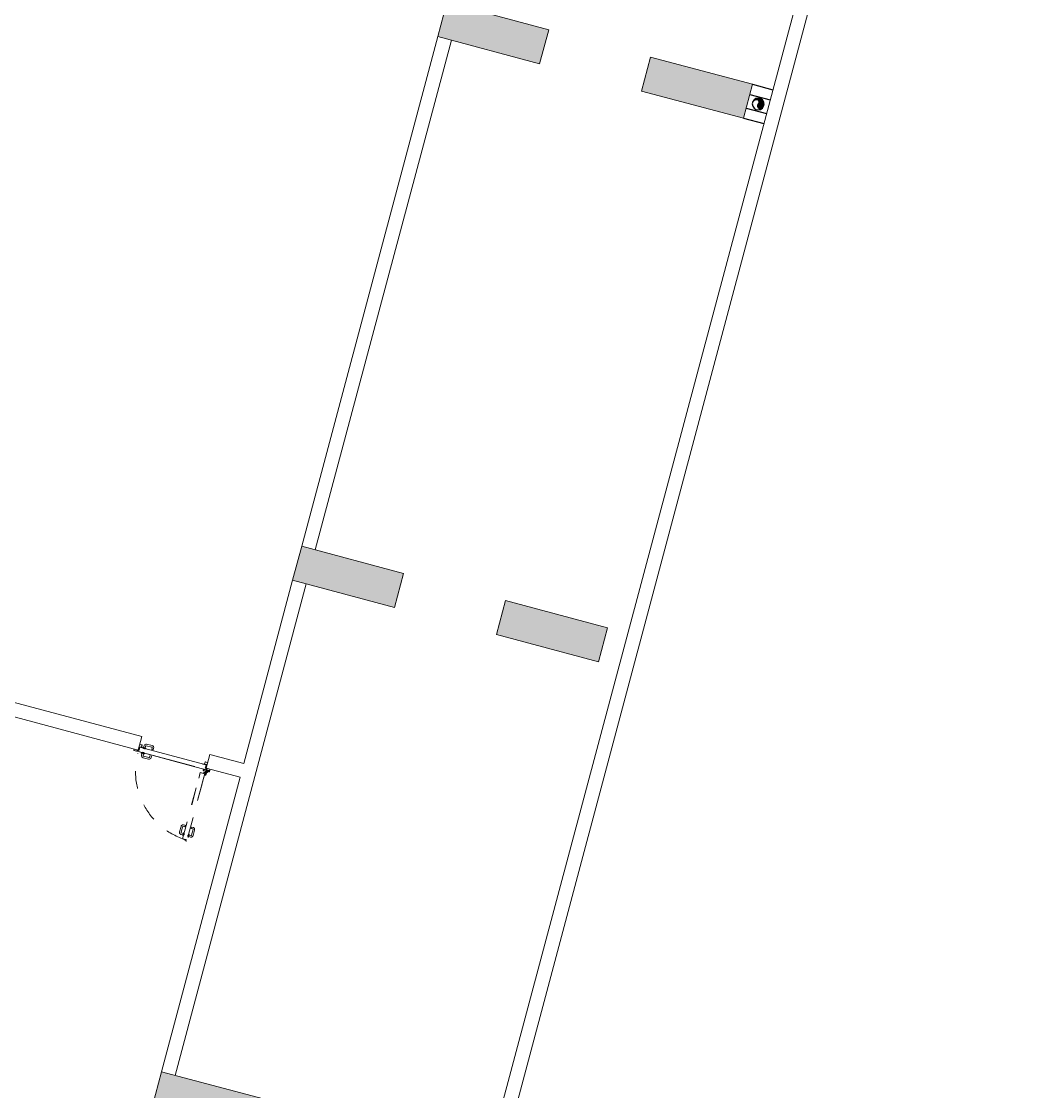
# Model space of a CAD drawing. Header units: centimetres. Extents: x 139057 to 200038, y 34824 to 80516.
# Drawn here: x 169171 to 170608, y 75123 to 76644 of the extents above; entities that cross this region are included whole.
import ezdxf

# ---------------------------------------------------------------- set-up
doc = ezdxf.new("R2010")
doc.units = ezdxf.units.CM
doc.header["$LTSCALE"] = 100
for name, pattern in [('HIDDEN', [0.5, 0.25, -0.25]), ('TRATTEGGIATA', [0.75, 0.5, -0.25]), ('TRATTO-PUNTO', [1, 0.5, -0.25, 0, -0.25])]:
    doc.linetypes.add(name, pattern=pattern)
doc.layers.get('0').update_dxf_attribs({"lineweight": 0})
for name, color, linetype, lineweight in [('410_STRUTTURE_001-AM_0', 7, 'Continuous', 0), ('430_TAVOLATI_001-AM_0', 3, 'Continuous', 0), ('441_SERRAMENTI_001-AM_0', 1, 'Continuous', 0)]:
    doc.layers.add(name, color=color, linetype=linetype, lineweight=lineweight)
doc.layers.add('A-MCLS3-15', color=50, linetype='Continuous')
doc.layers.add('FOROMETRIE AREA G', color=251, linetype='Continuous')

# ---------------------------------------------------------------- blocks, each defined once
blk = doc.blocks.new('DN150')
h = blk.add_hatch(color=253)
edge = h.paths.add_edge_path()
edge.add_arc((-0.1271796729415249, 0.0002251118421554565), 75.0000000008007, -90.20196108935022, 90.20196108935028, ccw=False)
edge.add_arc((-0.1301887407535803, -37.4999968712512), 37.50022285829778, 269.6006753150027, 449.8010872153839)
edge.add_arc((-0.1924450993582719, 37.49989619376069), 37.50038999283402, 89.89656760298652, 270.2940325091091, ccw=False)
edge.add_arc((-0.2581472504330156, 75.00023294864644), 0.1333991641081719, 180.2034860370129, 359.9966212430112, ccw=False)
at = {"color": 253}
blk.add_lwpolyline([(-0.3915455732494593, 74.99975918233395, -1.003531113011555), (-0.3915455732494593, -74.99930895864964, 1.001750454913192), (-1.154839992523193e-07, 0, -1.003474564946119), (-0.1247480865567923, 75.00022508203983, -0.9981963915986242)], format="xyb", close=True, dxfattribs=at)
blk.add_circle((-1.154839992523193e-07, 0), 84)
blk = doc.blocks.new('COPRITESTA1C')
for p, q in [((0, 0), (0, -10)), ((0, 0), (21, 0)), ((21, 0), (21, -15)), ((-1, -10), (-1, -20)), ((-1, -10), (0, -10)), ((-1, -20), (16, -20))]:
    blk.add_line(p, q)
at = {"linetype": 'TRATTEGGIATA', "ltscale": 10}
for p, q in [((19.5, 0), (19.5, -15)), ((-1, -18.5), (16, -18.5))]:
    blk.add_line(p, q, dxfattribs=at)
blk.add_arc((16, -15), 3.5, 270, 0, dxfattribs=at)
blk.add_arc((16, -15), 5, 270, 0)
blk = doc.blocks.new('COPRITESTA2C')
for p, q in [((0, 0), (44, 0)), ((0, 0), (0, -10)), ((44, 0), (44, -15)), ((-1, -10), (-1, -20)), ((-1, -10), (0, -10)), ((-1, -20), (39, -20))]:
    blk.add_line(p, q)
at = {"linetype": 'TRATTEGGIATA', "ltscale": 10}
for p, q in [((42.5, 0), (42.5, -15)), ((-1, -18.5), (39, -18.5))]:
    blk.add_line(p, q, dxfattribs=at)
blk.add_arc((39, -15), 5, 270, 0)
blk.add_arc((39, -15), 3.5, 270, 0, dxfattribs=at)
blk = doc.blocks.new('M09.1af_100')
at = {"linetype": 'Continuous', "ltscale": 10}
for p, q in [((-12.04999999998836, -3.637978807091713e-12), (5.950000000011642, 3.637978807091713e-12)), ((4.950000000011642, 83.50000000000364), (33.45000000001164, 83.50000000000364)), ((4.950000000011642, 81.99999999999636), (4.950000000011642, 83.50000000000364)), ((33.45000000001164, 81.99999999999636), (4.950000000011642, 81.99999999999636)), ((4.950000000011642, 6.489214566809096), (4.950000000011642, 46.99999999999636)), ((7.178728066472104, 2.360364654519799), (5.492543867148925, 4.768485257762222)), ((6.450000000011642, 46.99999999995998), (6.450000000011642, 6.489214566772716)), ((6.721271933580283, 5.628849912242003), (8.407456132874358, 3.220729309014132)), ((7.950000000011642, 49.99999999999636), (33.45000000001164, 50.00000000000364)), ((33.45000000001164, 48.49999999996726), (7.950000000011642, 48.49999999996726)), ((58.93228683716734, 45.5), (12.42066279693972, 45.50000000000364)), ((12.42066279693972, 45.50000000000364), (12.42066279693972, -4.19999999999709)), ((59.47155803604983, 44.70000000000437), (13.22066279692808, 44.70000000000437)), ((13.22066279692808, 44.70000000000437), (13.22066279692808, -5)), ((34.95000000001164, 51.49999999999636), (34.95000000001164, 80.49999999999636)), ((36.45000000001164, 80.49999999999636), (36.45000000001164, 51.49999999996726)), ((987.5706627969266, 45.5), (48.45662614901084, 45.5)), ((986.7706627969383, 44.70000000000073), (48.99589734786423, 44.70000000000437)), ((963.5999999999985, 80.49999999999636), (963.5999999999985, 51.49999999996726)), ((965.0999999999985, 51.49999999999636), (965.0999999999985, 80.49999999999636)), ((995.0999999999985, 83.50000000000364), (966.5999999999985, 83.50000000000364)), ((966.5999999999985, 81.99999999999636), (995.0999999999985, 81.99999999999636)), ((966.5999999999985, 82.00000000000546), (995.0999999999985, 82.00000000000546)), ((992.0999999999985, 49.99999999999636), (966.5999999999985, 50.00000000000364)), ((966.5999999999985, 48.49999999996726), (992.0999999999985, 48.49999999996726)), ((986.7706627969383, 44.70000000000073), (986.7706627969383, -5)), ((987.5706627969266, 45.5), (987.5706627969266, -4.19999999999709)), ((993.3287280664299, 5.628849912242003), (991.6425438671358, 3.220729309014132)), ((992.8712719335381, 2.360364654519799), (994.5574561328613, 4.768485257762222)), ((993.5999999999985, 46.99999999995998), (993.5999999999985, 6.489214566772716)), ((1012.099999999999, -3.637978807091713e-12), (994.0999999999694, 3.637978807091713e-12)), ((995.0999999999985, 81.99999999999636), (995.0999999999985, 83.50000000000364)), ((995.0999999999985, 6.489214566809096), (995.0999999999985, 46.99999999999636)), ((-58.54999999998836, -18.50000000000364), (-58.54999999998836, -3.637978807091713e-12)), ((-57.04999999998836, -3.637978807091713e-12), (-57.04999999998836, -18.49999999999636)), ((-55.54999999998836, -19.99999999999636), (-16.54999999998836, -20.00000000000364)), ((-16.54999999998836, -21.49999999999636), (-55.54999999998836, -21.49999999999636)), ((-15.04999999998836, -18.49999999999636), (-15.04999999998836, -3.000000000003638)), ((-13.54999999998836, -18.50000000000364), (-13.54999999998836, -3.000000000032742)), ((5.950000000011642, -1.500000000032742), (-12.04999999998836, -1.500000000032742)), ((-7.549999999988358, -3.399999999997817), (-7.549999999988358, -21.49999999999636)), ((-7.549999999988358, -21.49999999999636), (193.6421046598116, -21.49999999999636)), ((-6.75, -4.19999999999709), (-6.75, -20.69999999999709)), ((-6.75, -4.19999999999709), (7.75, -4.19999999999709)), ((-6.75, -20.69999999999709), (193.263354207098, -20.69999999999709)), ((-4.679337203066098, -4.19999999999709), (-4.679337203066098, -20)), ((12.42066279693972, -4.19999999999709), (-4.679337203066098, -4.19999999999709)), ((-3.879337203077739, -20), (-4.679337203066098, -20)), ((-3.879337203077739, -4.999999999996362), (-3.879337203077739, -20)), ((13.22066279692808, -5), (-3.879337203077739, -4.999999999996362)), ((14.46367837364687, -61.61367837359739), (-2.036321626353129, -61.61367837359739)), ((-1.336321626356039, -64.48434117051966), (-1.336321626356039, -63.6843411705313)), ((14.46367837364687, -63.6843411705313), (-1.336321626356039, -63.6843411705313)), ((13.6636783736476, -64.48434117051966), (-1.336321626356039, -64.48434117051966)), ((7.75, -3.400000000001455), (7.75, -4.19999999999709)), ((159.0385042020935, -20.69999999999709), (1006.80000000001, -20.69999999999709)), ((159.417254654807, -21.49999999999636), (1007.599999999999, -21.49999999999636)), ((1003.870662796915, -5), (986.7706627969383, -5)), ((1004.670662796932, -4.200000000000728), (987.5706627969266, -4.19999999999709)), ((992.3000000000102, -3.399999999997817), (1007.599999999999, -3.399999999997817)), ((992.3000000000102, -4.199999999993452), (1006.80000000001, -4.19999999999709)), ((994.0999999999985, -1.500000000032742), (1012.099999999999, -1.500000000032742)), ((1003.870662796915, -5), (1003.870662796915, -20)), ((1004.670662796932, -20), (1003.870662796915, -20)), ((1004.670662796932, -4.200000000000728), (1004.670662796932, -20)), ((1006.80000000001, -4.19999999999709), (1006.80000000001, -20.69999999999709)), ((1007.599999999999, -3.399999999997817), (1007.599999999999, -21.49999999999636)), ((1013.599999999999, -18.50000000000364), (1013.599999999999, -3.000000000032742)), ((1015.099999999999, -18.49999999999636), (1015.099999999999, -3.000000000003638)), ((1055.599999999999, -19.99999999999636), (1016.599999999999, -20.00000000000364)), ((1016.599999999999, -21.49999999999636), (1055.599999999969, -21.49999999999636)), ((1058.599999999999, -3.637978807091713e-12), (1057.099999999999, -3.637978807091713e-12)), ((1057.099999999999, -3.637978807091713e-12), (1057.099999999999, -18.49999999999636)), ((1058.599999999999, -18.50000000000364), (1058.599999999999, -3.637978807091713e-12)), ((15.26367837364614, -1075.963678373596), (-2.836321626352401, -1075.963678373596)), ((14.46367837364687, -1075.163678373608), (-2.036321626353129, -1075.163678373608)), ((13.66367837364396, -1072.234341170512), (-1.336321626356039, -1072.234341170512)), ((-1.336321626356039, -1073.03434117053), (-1.336321626356039, -1072.234341170512)), ((14.46367837364323, -1073.03434117053), (-1.336321626356039, -1073.03434117053))]:
    blk.add_line(p, q, dxfattribs=at)
at = {"ltscale": 10}
for p, q in [((-0.75, 0), (0, 0)), ((-7.549999999988358, -3.399999999997817), (7.75, -3.399999999997817)), ((992.3000000000102, -3.399999999997817), (992.30000000001, -4.199999999992542))]:
    blk.add_line(p, q, dxfattribs=at)
at = {"linetype": 'Continuous'}
for p, q in [((793.6523773497611, 58.5), (793.6523773497611, 81.5)), ((816.6523773497611, 58.5), (793.6523773497611, 58.5)), ((816.6523773497611, 58.5), (816.6523773497611, 81.5)), ((905.1523773497611, 111.5), (823.6523773497611, 111.5)), ((905.1523773497611, 88.5), (823.6523773497611, 88.5)), ((901.1523773497611, 45.5), (901.1523773497611, 52.5)), ((901.1523773497611, 45.5), (902.3523773497727, 45.5)), ((902.3523773497727, 45.5), (902.3523773497727, 52.5)), ((903.1523773497611, 54.5), (944.1523773497611, 54.5)), ((903.1523773497611, 53.29999999999927), (944.1523773497611, 53.29999999999927)), ((935.6523773497611, 46.58674913727373), (911.6523773497611, 46.58674913727373)), ((911.6523773497611, 46.58674913727373), (911.6523773497611, 45.58674913727373)), ((935.6523773497611, 45.58674913727373), (911.6523773497611, 45.58674913727373)), ((935.6523773497611, 45.22433833956165), (911.6523773497611, 45.22433833956165)), ((911.6523773497611, 45.22433833956165), (911.6523773497611, 44.22433833956165)), ((935.6523773497611, 44.22433833956165), (911.6523773497611, 44.22433833956165)), ((912.1523773497611, 56), (912.1523773497611, 81.5)), ((934.6523773497611, 43.79999999999927), (912.6523773497611, 43.79999999999927)), ((912.6523773497611, 43.79999999999927), (912.6523773497611, 42.79999999999927)), ((934.6523773497611, 42.79999999999927), (912.6523773497611, 42.79999999999927)), ((913.1523773497611, 55), (934.1523773497611, 55)), ((933.6523773497611, 54.5141264755548), (913.6523773497611, 54.5141264755548)), ((933.1523773497611, 42.5), (914.1523773497611, 42.5)), ((914.1523773497611, 42.5), (914.1523773497611, 40.5)), ((932.1523773497611, 39.5), (915.1523773497611, 39.5)), ((915.6523773497611, 55), (915.6523773497611, 42.5)), ((931.6523773497611, 55), (931.6523773497611, 42.5)), ((933.1523773497611, 42.5), (933.1523773497611, 40.5)), ((934.6523773497611, 43.79999999999927), (934.6523773497611, 42.79999999999927)), ((935.1523773497611, 56), (935.1523773497611, 81.5)), ((935.6523773497611, 46.58674913727373), (935.6523773497611, 45.58674913727373)), ((935.6523773497611, 45.22433833956165), (935.6523773497611, 44.22433833956165)), ((944.9523773497785, 45.5), (944.9523773497785, 52.5)), ((944.9523773497785, 45.5), (946.1523773497611, 45.5)), ((946.1523773497611, 45.5), (946.1523773497611, 52.5)), ((987.7706627969383, 27.1328683279462), (988.2706627969383, 27.1328683279462)), ((987.7706627969383, 16.6328683279462), (998.7706627969383, 16.6328683279462)), ((987.7706627969383, 13.6328683279462), (998.7706627969383, 13.6328683279462)), ((988.2706627969383, 27.1328683279462), (998.2706627969383, 16.6328683279462)), ((998.7706627969383, 16.6328683279462), (998.7706627969383, 13.6328683279462)), ((-23.59999999997672, -43.51367837361977), (-26.09999999997672, -43.51367837361977)), ((-24.84999999997672, -44.76367837361977), (-24.84999999997672, -42.26367837361977)), ((-24.84999999997672, -44.76367837361977), (-24.84999999997672, -42.26367837361977)), ((816.6523773497611, -34.49999999999636), (793.6523773497611, -34.49999999999636)), ((793.6523773497611, -34.49999999999636), (793.6523773497611, -57.49999999999636)), ((816.6523773497611, -34.49999999999636), (816.6523773497611, -57.49999999999636)), ((905.1523773497611, -64.49999999999636), (823.6523773497611, -64.49999999999636)), ((905.1523773497611, -87.49999999999636), (823.6523773497611, -87.49999999999636)), ((901.1523773497611, -21.49999999999636), (901.1523773497611, -28.49999999999636)), ((901.1523773497611, -21.49999999999636), (902.3523773497727, -21.49999999999636)), ((902.3523773497727, -21.49999999999636), (902.3523773497727, -28.49999999999636)), ((903.1523773497611, -29.29999999999563), (944.1523773497611, -29.29999999999563)), ((903.1523773497611, -30.49999999999636), (944.1523773497611, -30.49999999999636)), ((935.6523773497611, -20.22433833955802), (911.6523773497611, -20.22433833955802)), ((911.6523773497611, -21.22433833955802), (911.6523773497611, -20.22433833955802)), ((935.6523773497611, -21.22433833955802), (911.6523773497611, -21.22433833955802)), ((935.6523773497611, -21.58674913727009), (911.6523773497611, -21.58674913727009)), ((911.6523773497611, -22.58674913727009), (911.6523773497611, -21.58674913727009)), ((935.6523773497611, -22.58674913727009), (911.6523773497611, -22.58674913727009)), ((912.1523773497611, -31.99999999999636), (912.1523773497611, -57.49999999999636)), ((934.6523773497611, -18.79999999999563), (912.6523773497611, -18.79999999999563)), ((912.6523773497611, -19.79999999999563), (912.6523773497611, -18.79999999999563)), ((934.6523773497611, -19.79999999999563), (912.6523773497611, -19.79999999999563)), ((913.1523773497611, -30.99999999999636), (934.1523773497611, -30.99999999999636)), ((933.6523773497611, -30.51412647555117), (913.6523773497611, -30.51412647555117)), ((914.1523773497611, -18.49999999999636), (914.1523773497611, -16.49999999999636)), ((933.1523773497611, -18.49999999999636), (914.1523773497611, -18.49999999999636)), ((932.1523773497611, -15.49999999999636), (915.1523773497611, -15.49999999999636)), ((915.6523773497611, -30.99999999999636), (915.6523773497611, -18.49999999999636)), ((931.6523773497465, -30.99999999999636), (931.6523773497465, -18.49999999999636)), ((933.1523773497465, -18.49999999999636), (933.1523773497465, -16.49999999999636)), ((934.6523773497465, -19.79999999999563), (934.6523773497465, -18.79999999999563)), ((935.1523773497465, -31.99999999999636), (935.1523773497465, -57.49999999999636)), ((935.6523773497465, -21.22433833955802), (935.6523773497465, -20.22433833955802)), ((935.6523773497465, -22.58674913727009), (935.6523773497465, -21.58674913727009)), ((944.9523773497349, -21.49999999999636), (944.9523773497349, -28.49999999999636)), ((946.1523773497465, -21.49999999999636), (944.9523773497349, -21.49999999999636)), ((946.1523773497465, -21.49999999999636), (946.1523773497465, -28.49999999999636)), ((35.29654670159016, -1067.134341170536), (32.29654670159016, -1067.134341170536))]:
    blk.add_line(p, q, dxfattribs=at)
at = {"linetype": 'TRATTO-PUNTO'}
for p, q in [((923.6523773497538, 35.5), (923.6523773497611, 55.5)), ((923.6523773497538, -31.49999999999636), (923.6523773497538, -11.49999999999636))]:
    blk.add_line(p, q, dxfattribs=at)
for p, q in [((986.7706627969383, 42.15000000000146), (986.7706627969383, -0.8499999999985448)), ((-36.85927847016137, -22.01367837361977), (-55.34999999997672, -22.01367837361977)), ((-55.34999999997672, -25.01367837361977), (-55.34999999997672, -22.01367837361977)), ((-36.85927847016137, -25.01367837361977), (-55.34999999997672, -25.01367837361977)), ((-36.85927847016137, -25.2136783736205), (-53.34999999997672, -25.2136783736205)), ((-53.34999999997672, -25.2136783736205), (-53.34999999997672, -28.2136783736205)), ((-38.23938162875129, -28.2136783736205), (-53.34999999997672, -28.2136783736205)), ((-36.46167002056609, -31.89133163575025), (-38.23938162875129, -28.2136783736205)), ((-33.76067472915747, -30.58571896894136), (-36.13901305911713, -25.66551499580237)), ((-33.76067472915747, -30.58571896894136), (-36.13901305911713, -25.66551499580237)), ((-32.64994266687427, -32.42399928843224), (-35.9589467063488, -25.57847415134893)), ((-29.94894737543655, -31.11838662162336), (-33.25795141494018, -24.27286148454004)), ((-19.75105262454599, -31.11838662162336), (-16.44204858504236, -24.27286148454004)), ((-17.35341184071149, -33.51112040228327), (-13.5609869408654, -25.66551499580237)), ((-17.05005733310827, -32.42399928843224), (-13.74105329363374, -25.57847415134893)), ((-16.65791067201644, -32.07229751896375), (-13.5609869408654, -25.66551499580237)), ((-15.08455570373917, -35.71072395256488), (-11.46061837123125, -28.2136783736205)), ((-12.84072152982117, -22.01367837361977), (30.27500000002328, -22.01367837361977)), ((-12.84072152982117, -25.01367837361977), (30.27500000002328, -25.01367837361977)), ((-12.84072152982117, -25.2136783736205), (28.27500000002328, -25.2136783736205)), ((-11.46061837123125, -28.2136783736205), (28.27500000002328, -28.2136783736205)), ((28.27500000002328, -25.2136783736205), (28.27500000002328, -28.2136783736205)), ((30.27500000002328, -25.01367837361977), (30.27500000002328, -22.01367837361977))]:
    blk.add_line(p, q)
at = {"linetype": 'HIDDEN', "ltscale": 10}
for p, q in [((-17.04704557892092, -53.27912266985822), (-9.549999999976535, -56.90306000236615)), ((-14.84744202863931, -51.01026653288591), (-7.001836622158407, -54.80269143273199)), ((-13.76032091478828, -51.31362104048912), (-6.914795777704967, -54.62262507996365)), ((-13.40861914531979, -51.70576770158095), (-7.001836622158407, -54.80269143273199)), ((-12.4547082479794, -48.6126257490514), (-5.609183110896083, -51.92162978855504)), ((-9.549999999976535, -56.90306000236615), (-9.549999999976535, -96.63867837362068)), ((-6.549999999976535, -96.63867837362068), (-9.549999999976535, -96.63867837362068)), ((-6.549999999976535, -55.52295684377623), (-6.549999999976535, -96.63867837362068)), ((-6.349999999975807, -55.52295684377623), (-6.349999999975807, -98.63867837362068)), ((-6.349999999975807, -98.63867837362068), (-3.349999999975807, -98.63867837362068)), ((-3.349999999975807, -55.52295684377623), (-3.349999999975807, -98.63867837362068)), ((-2.836321626352401, -60.81367837360904), (-2.836321626352401, -262.005783033409)), ((15.26367837364614, -60.81367837360904), (-2.836321626352401, -60.81367837360904)), ((-2.036321626353129, -61.61367837359739), (-2.036321626353129, -261.6270325806954)), ((13.66367837364396, -81.58434117052548), (13.6636783736476, -64.48434117051966)), ((63.36367837364833, -81.58434117052548), (13.66367837364396, -81.58434117052548)), ((14.46367837364687, -61.61367837359739), (14.46367837364687, -76.1136783735974)), ((14.46367837364687, -80.78434117053712), (14.46367837364687, -63.6843411705313)), ((15.26367837364251, -76.1136783735974), (14.46367837364687, -76.1136783735974)), ((64.1636783736476, -80.78434117053712), (14.46367837364687, -80.78434117053712)), ((15.26367837364614, -60.81367837360904), (15.26367837364251, -76.1136783735974)), ((63.36367837364833, -127.8352364096472), (63.36367837364833, -81.58434117052548)), ((63.36367837364469, -1055.134341170536), (63.36367837364833, -117.3595757214616)), ((64.16367837364396, -127.2959652107647), (64.1636783736476, -80.78434117053712)), ((64.16367837364396, -1055.934341170524), (64.16367837364396, -116.8203045226082)), ((64.16367837364396, -129.733461287532), (64.16367837364396, -164.733461287532)), ((-2.836321626352401, -227.7809330284044), (-2.836321626352401, -1075.963678373596)), ((-2.036321626353129, -227.4021825756909), (-2.036321626353129, -1075.163678373608)), ((-68.8363216263524, -973.5160557233585), (-68.8363216263524, -892.0160557233585)), ((-45.8363216263524, -973.5160557233585), (-45.8363216263524, -892.0160557233585)), ((-15.8363216263524, -862.0160557233585), (-38.8363216263524, -862.0160557233585)), ((-15.8363216263524, -885.0160557233585), (-38.8363216263524, -885.0160557233585)), ((-15.8363216263524, -885.0160557233585), (-15.8363216263524, -862.0160557233585)), ((77.16367837364396, -885.0160557233585), (77.16367837364396, -862.0160557233585)), ((77.16367837364396, -862.0160557233585), (100.163678373644, -862.0160557233585)), ((77.16367837364396, -885.0160557233585), (100.163678373644, -885.0160557233585)), ((107.163678373644, -973.5160557233585), (107.163678373644, -892.0160557233585)), ((130.163678373644, -973.5160557233585), (130.163678373644, -892.0160557233585)), ((-13.3363216263524, -980.5160557233585), (-38.8363216263524, -980.5160557233585)), ((-13.3363216263524, -1003.516055723358), (-38.8363216263524, -1003.516055723358)), ((-12.8363216263524, -992.0160557233512), (7.163678373647599, -992.0160557233512)), ((-12.3363216263524, -981.5160557233585), (-12.3363216263524, -1002.516055723358)), ((-12.3363216263524, -984.0160557233585), (0.1636783736475991, -984.0160557233585)), ((-12.3363216263524, -1000.016055723358), (0.1636783736475991, -1000.016055723358)), ((-11.8504481019072, -1002.016055723358), (-11.8504481019072, -982.0160557233585)), ((-11.8363216263524, -971.5160557233585), (-11.8363216263524, -1012.516055723358)), ((-10.63632162635167, -971.5160557233585), (-10.63632162635167, -1012.516055723358)), ((4.242258956824116, -992.0160557233512), (-10.48716805798813, -992.0160557233512)), ((4.525223013611139, -992.0160557233512), (-10.20420400120111, -992.0160557233512)), ((-2.836321626352401, -969.5160557233585), (-9.836321626352401, -969.5160557233585)), ((-2.836321626352401, -970.7160557233701), (-9.836321626352401, -970.7160557233701)), ((-2.836321626352401, -1013.316055723376), (-9.836321626352401, -1013.316055723376)), ((-2.836321626352401, -1014.516055723358), (-9.836321626352401, -1014.516055723358)), ((-3.923070763626129, -1004.016055723358), (-3.923070763626129, -980.0160557233585)), ((-3.923070763626129, -980.0160557233585), (-2.923070763626129, -980.0160557233585)), ((-3.923070763626129, -1004.016055723358), (-2.923070763626129, -1004.016055723358)), ((-2.923070763626129, -1004.016055723358), (-2.923070763626129, -980.0160557233585)), ((-2.836321626352401, -969.5160557233585), (-2.836321626352401, -970.7160557233701)), ((-2.836321626352401, -1013.316055723376), (-2.836321626352401, -1014.516055723358)), ((-2.560659965914056, -1004.016055723358), (-2.560659965914056, -980.0160557233585)), ((-2.560659965914056, -980.0160557233585), (-1.560659965914056, -980.0160557233585)), ((-2.560659965914056, -1004.016055723358), (-1.560659965914056, -1004.016055723358)), ((-1.560659965914056, -1004.016055723358), (-1.560659965914056, -980.0160557233585)), ((-1.136321626351673, -1003.016055723358), (-1.136321626351673, -981.0160557233585)), ((-1.136321626351673, -981.0160557233585), (-0.1363216263516733, -981.0160557233585)), ((-1.136321626351673, -1003.016055723358), (-0.1363216263516733, -1003.016055723358)), ((-0.1363216263516733, -1003.016055723358), (-0.1363216263516733, -981.0160557233585)), ((0.1636783736475991, -1001.516055723358), (0.1636783736475991, -982.5160557233585)), ((0.1636783736475991, -982.5160557233585), (2.163678373647599, -982.5160557233585)), ((0.1636783736475991, -1001.516055723358), (2.163678373647599, -1001.516055723358)), ((3.163678373647599, -1000.516055723358), (3.163678373647599, -983.5160557233585)), ((13.66367837364396, -1072.234341170512), (13.66367837364396, -1055.134341170536)), ((63.36367837364469, -1055.134341170536), (13.66367837364396, -1055.134341170536)), ((14.46367837364323, -1073.03434117053), (14.46367837364687, -1055.934341170524)), ((64.16367837364396, -1055.934341170524), (14.46367837364687, -1055.934341170524)), ((14.46367837365051, -1060.663678373608), (14.46367837364687, -1075.163678373608)), ((15.26367837364614, -1060.663678373608), (14.46367837365051, -1060.663678373608)), ((15.26367837364614, -1060.663678373608), (15.26367837364614, -1075.963678373596)), ((60.81367837364542, -1055.134341170536), (17.81367837364542, -1055.134341170536)), ((26.09654670158943, -1056.134341170536), (26.09654670158943, -1055.934341170524)), ((50.09654670158943, -1056.134341170536), (26.09654670158943, -1056.134341170536)), ((32.29654670159016, -1056.134341170536), (32.29654670159016, -1067.134341170536)), ((35.29654670159016, -1056.134341170536), (35.29654670159016, -1067.134341170536)), ((45.79654670159016, -1056.634341170536), (35.29654670159016, -1066.634341170536)), ((45.79654670159016, -1056.134341170536), (45.79654670159016, -1056.634341170536)), ((50.09654670158943, -1056.134341170536), (50.09654670158943, -1055.934341170524)), ((50.09654670158943, -1056.134341170536), (50.09654670158943, -1056.134341170536)), ((54.16367837364396, -992.0160557233512), (74.16367837364396, -992.0160557233585)), ((56.80213373368042, -992.0160557233512), (71.53156074849267, -992.0160557233512)), ((57.08509779046744, -992.0160557233512), (71.81452480527969, -992.0160557233512)), ((58.16367837364396, -1000.516055723358), (58.16367837364396, -983.5160557233585)), ((61.16367837364396, -982.5160557233585), (59.16367837364396, -982.5160557233585)), ((61.16367837364396, -1001.516055723358), (59.16367837364396, -1001.516055723358)), ((61.16367837364396, -1001.516055723358), (61.16367837364396, -982.5160557233585)), ((73.66367837364396, -984.0160557233585), (61.16367837364396, -984.0160557233585)), ((73.66367837364396, -1000.016055723358), (61.16367837364396, -1000.016055723358)), ((61.46367837364323, -1003.016055723358), (61.46367837364323, -981.0160557233585)), ((62.46367837364323, -981.0160557233585), (61.46367837364323, -981.0160557233585)), ((62.46367837364323, -1003.016055723358), (61.46367837364323, -1003.016055723358)), ((62.46367837364323, -1003.016055723358), (62.46367837364323, -981.0160557233585)), ((62.88801671320562, -1004.016055723358), (62.88801671320562, -980.0160557233585)), ((63.88801671320562, -980.0160557233585), (62.88801671320562, -980.0160557233585)), ((63.88801671320562, -1004.016055723358), (62.88801671320562, -1004.016055723358)), ((63.88801671320562, -1004.016055723358), (63.88801671320562, -980.0160557233585)), ((64.16367837364396, -969.5160557233585), (71.16367837364396, -969.5160557233585)), ((64.16367837364396, -969.5160557233585), (64.16367837364396, -970.7160557233701)), ((64.16367837364396, -970.7160557233701), (71.16367837364396, -970.7160557233701)), ((64.16367837364396, -1013.316055723376), (71.16367837364396, -1013.316055723376)), ((64.16367837364396, -1013.316055723376), (64.16367837364396, -1014.516055723358)), ((64.16367837364396, -1014.516055723358), (71.16367837364396, -1014.516055723358)), ((64.25042751091769, -1004.016055723358), (64.25042751091769, -980.0160557233585)), ((65.25042751091769, -980.0160557233585), (64.25042751091769, -980.0160557233585)), ((65.25042751091769, -1004.016055723358), (64.25042751091769, -1004.016055723358)), ((65.25042751091769, -1004.016055723358), (65.25042751091769, -980.0160557233585)), ((71.96367837364323, -971.5160557233585), (71.96367837364323, -1012.516055723358)), ((73.16367837364396, -971.5160557233585), (73.16367837364396, -1012.516055723358)), ((73.17780484919876, -1002.016055723358), (73.17780484919876, -982.0160557233585)), ((73.66367837364396, -981.5160557233585), (73.66367837364396, -1002.516055723358)), ((74.66367837364396, -980.5160557233585), (100.163678373644, -980.5160557233585)), ((74.66367837364396, -1003.516055723358), (100.163678373644, -1003.516055723358))]:
    blk.add_line(p, q, dxfattribs=at)
for radius in [9, 7.5, 7.25]:
    blk.add_circle((-24.84999999997672, -43.51367837361977), radius)
at = {"linetype": 'Continuous', "ltscale": 10}
for centre, radius, start, end in [((7.950000000011642, 47), 3.000000000000965, 90, 180), ((7.950000000011642, 6.489214566798182), 2.999999999995282, 179.9999999997916, 214.9999999996035), ((5.950000000011642, 1.499999999970896), 2.99999999999963, 270, 34.99999999984901), ((5.950000000011642, 1.500000000007276), 1.500000000002419, 270, 34.99999999960355), ((7.950000000011642, 46.99999999996362), 1.500000000006593, 90, 180), ((7.950000000011642, 6.489214566769078), 1.500000000005399, 179.9999999997916, 214.9999999996035), ((33.45000000001164, 80.50000000000364), 3.000000000003945, 359.9999999997916, 90), ((33.45000000001164, 80.50000000000364), 1.500000000001526, 0, 90), ((33.45000000001164, 51.5), 1.499999999999439, 270, 359.9999999997916), ((33.45000000001164, 51.49999999996726), 3.000000000003052, 270, 0), ((966.5999999999985, 80.50000000000364), 3.000000000003945, 90, 180.0000000002084), ((966.5999999999985, 51.49999999996726), 3.000000000003052, 180, 270), ((966.5999999999985, 80.50000000000364), 1.500000000001526, 90, 180), ((966.5999999999985, 51.5), 1.499999999999439, 180.0000000002084, 270), ((994.0999999999985, 1.499999999970896), 2.99999999999963, 145.000000000151, 270), ((992.0999999999985, 47), 3.000000000000965, 0, 90), ((992.0999999999985, 46.99999999996362), 1.500000000006593, 0, 90), ((994.0999999999985, 1.500000000007276), 1.500000000002419, 145.0000000003965, 270), ((992.0999999999985, 6.489214566769078), 1.500000000005399, 325.0000000003965, 2.08440831604393e-10), ((992.0999999999985, 6.489214566798182), 2.999999999995282, 325.0000000003965, 2.08440831604393e-10), ((-55.54999999998836, -18.49999999999636), 2.999999999999178, 180.0000000002084, 270), ((-55.54999999998836, -18.49999999999636), 1.500000000002719, 180, 270), ((-16.54999999998836, -18.49999999999636), 3.000000000000072, 270, 0), ((-16.54999999998836, -18.49999999999636), 1.499999999998546, 270, 0), ((-12.04999999998836, -3.000000000007276), 3.000000000003945, 90, 179.9999999997916), ((-12.04999999998836, -3.000000000032742), 1.5, 90, 180), ((1012.099999999999, -3.000000000007276), 3.000000000003945, 2.08440831604393e-10, 90), ((1012.099999999999, -3.000000000032742), 1.5, 0, 90), ((1016.599999999999, -18.49999999999636), 3.000000000000072, 180, 270), ((1016.599999999999, -18.49999999999636), 1.499999999998546, 180, 270), ((1055.599999999999, -18.49999999999636), 1.500000000002719, 270, 0), ((1055.599999999999, -18.49999999999636), 2.999999999999178, 270, 359.9999999997916)]:
    blk.add_arc(centre, radius, start, end, dxfattribs=at)
at = {"linetype": 'Continuous'}
for centre, radius, start, end in [((823.6523773497611, 81.5), 30, 90, 180), ((823.6523773497611, 81.5), 7, 90, 180), ((903.1523773497611, 52.5), 2, 90, 180), ((903.1523773497611, 52.5), 0.8, 90, 180), ((905.1523773497611, 81.5), 30, 0, 90), ((905.1523773497611, 81.5), 7, 0, 90), ((913.1523773497611, 56), 1, 180, 270), ((915.1523773497611, 40.5), 1, 180, 270), ((932.1523773497611, 40.5), 1, 270, 0), ((934.1523773497611, 56), 1, 270, 0), ((944.1523773497611, 52.5), 2, 0, 90), ((944.1523773497611, 52.5), 0.8, 0, 90), ((823.6523773497611, -57.49999999999636), 30, 180, 270), ((823.6523773497611, -57.49999999999636), 7, 180, 270), ((903.1523773497611, -28.49999999999636), 2, 180, 270), ((903.1523773497611, -28.49999999999636), 0.8, 180, 270), ((905.1523773497611, -57.49999999999636), 30, 270, 0), ((905.1523773497611, -57.49999999999636), 7, 270, 0), ((913.1523773497611, -31.99999999999636), 1, 90, 180), ((915.1523773497611, -16.49999999999636), 1, 90, 180), ((932.1523773497465, -16.49999999999636), 1, 0, 90), ((934.1523773497465, -31.99999999999636), 1, 0, 90), ((944.1523773497465, -28.49999999999636), 0.8, 270, 0), ((944.1523773497465, -28.49999999999636), 2, 270, 0)]:
    blk.add_arc(centre, radius, start, end, dxfattribs=at)
for centre, radius, start, end in [((-24.84999999997672, -43.51367837361977), 12.5, 156.602493532683, 108.1200217362114), ((-36.85927847016137, -26.01367837361977), 4, 25.79828956850913, 90), ((-36.85927847016137, -26.01367837361977), 1, 25.79828956850913, 90), ((-36.85927847016137, -26.01367837361977), 0.8, 25.79828956850913, 90), ((-43.66432413103757, -35.37296541390606), 8, 336.602493532683, 25.79828956850913), ((-24.84999999997672, -43.51367837361977), 9.5, 156.602493532683, 108.1200217362114), ((-43.66432413103757, -35.37296541390606), 11, 336.602493532683, 25.79828956850913), ((-29.04861561162397, -30.68318239935616), 4, 205.7982895685091, 288.1200217362114), ((-29.04861561162397, -30.68318239935616), 1, 205.7982895685091, 288.1200217362114), ((-20.65138438835857, -30.68318239935616), 1, 251.8799782637887, 334.2017104314908), ((-20.65138438835857, -30.68318239935616), 4, 318.9945977879275, 334.2017104314908), ((-12.84072152982117, -26.01367837361977), 4, 90, 154.2017104314909), ((-12.01950402571219, -47.71229398523883), 4, 228.9945977879446, 244.2017104314795), ((-12.84072152982117, -26.01367837361977), 1, 90, 154.2017104314909), ((-12.84072152982117, -26.01367837361977), 0.8, 90, 154.2017104314909), ((-12.01950402571219, -47.71229398523883), 1, 161.8799782637558, 244.2017104314795)]:
    blk.add_arc(centre, radius, start, end)
at = {"linetype": 'HIDDEN', "ltscale": 10}
for centre, radius, start, end in [((-7.349999999975807, -55.52295684377623), 0.8, 0, 64.20171043147953), ((-7.349999999975807, -55.52295684377623), 1, 0, 64.20171043147953), ((-7.349999999975807, -55.52295684377623), 4, 0, 64.20171043147953), ((-24.84999999997672, -43.51367837361977), 1016.326243583095, 275.0246179805164, 0), ((-38.8363216263524, -892.0160557233585), 30, 90, 180), ((-38.8363216263524, -892.0160557233585), 7, 90, 180), ((100.163678373644, -892.0160557233585), 30, 0, 90), ((100.163678373644, -892.0160557233585), 7, 0, 90), ((-38.8363216263524, -973.5160557233585), 30, 180, 270), ((-38.8363216263524, -973.5160557233585), 7, 180, 270), ((-13.3363216263524, -981.5160557233585), 1, 0, 90), ((-13.3363216263524, -1002.516055723358), 1, 270, 0), ((-9.836321626352401, -971.5160557233585), 2, 90, 180), ((-9.836321626352401, -1012.516055723358), 2, 180, 270), ((-9.836321626352401, -971.5160557233585), 0.8, 90, 180), ((-9.836321626352401, -1012.516055723358), 0.8, 180, 270), ((2.163678373647599, -983.5160557233585), 1, 0, 90), ((2.163678373647599, -1000.516055723358), 1, 270, 0), ((59.16367837364396, -983.5160557233585), 1, 90, 180), ((59.16367837364396, -1000.516055723358), 1, 180, 270), ((71.16367837364396, -971.5160557233585), 2, 0, 90), ((71.16367837364396, -971.5160557233585), 0.8, 0, 90), ((71.16367837364396, -1012.516055723358), 0.8, 270, 0), ((71.16367837364396, -1012.516055723358), 2, 270, 0), ((74.66367837364396, -981.5160557233585), 1, 90, 180), ((74.66367837364396, -1002.516055723358), 1, 180, 270), ((100.163678373644, -973.5160557233585), 30, 270, 0), ((100.163678373644, -973.5160557233585), 7, 270, 0)]:
    blk.add_arc(centre, radius, start, end, dxfattribs=at)
at = {"linetype": 'Continuous', "ltscale": 10, "xscale": -1}
blk.add_blockref('COPRITESTA1C', (-37.54999999998836, -21.4566278830207), dxfattribs=at)
at = {"linetype": 'HIDDEN', "ltscale": 10, "rotation": 270}
blk.add_blockref('COPRITESTA2C', (-3.349999999975807, -56.13867837362068), dxfattribs=at)
at = {"linetype": 'Continuous', "ltscale": 10}
blk.add_blockref('COPRITESTA2C', (-12.22499999997672, -22.01367837361977), dxfattribs=at)

msp = doc.modelspace()

# ---------------------------------------------------------------- hatches: boundary and pattern name
at = {"layer": '410_STRUTTURE_001-AM_0'}
h = msp.add_hatch(color=256, dxfattribs=at)
h.paths.add_polyline_path([(167677.1874929989, 73039.76752557767), (167690.0855022991, 73088.07538352323), (167801.2276708545, 73058.4008588211), (167788.3296615543, 73010.09300088299)])
h.paths.add_polyline_path([(167256.6826752747, 73152.04037521196), (167269.5806330132, 73200.34816636307), (167221.2728418602, 73213.24612410528), (167208.3748841198, 73164.93833294672)])
h.paths.add_polyline_path([(167470.853032923, 72266.83409264845), (167483.7510422176, 72315.14195057166), (167594.8603470108, 72285.47620036615), (167581.9623377161, 72237.16834244294)])
h.paths.add_polyline_path([(167029.0400132375, 72384.79613405628), (167041.9379709779, 72433.10392521483), (166993.6301798249, 72446.0018829496), (166980.7322220845, 72397.69409179849)])
h.paths.add_polyline_path([(168938.1326863865, 73531.12475005699), (168951.0306441268, 73579.4325412081), (169095.9680926582, 73540.7349100129), (169083.0701349179, 73492.42711885435)])
h.paths.add_polyline_path([(169227.9935083786, 73453.73324563516), (169240.891466119, 73502.04103679371), (169385.8148395797, 73463.34716356707), (169372.9168818394, 73415.03937241597)])
h.paths.add_polyline_path([(168731.7673913172, 72758.19954962445), (168744.6653490575, 72806.507340783), (168889.6007687418, 72767.81025127483), (168876.7028110015, 72719.50246011627)])
h.paths.add_polyline_path([(169021.6261844622, 72680.80858689708), (169034.5241422026, 72729.11637805564), (169179.4475156633, 72690.422504829), (169166.549557923, 72642.11471367789)])
h.paths.add_polyline_path([(170016.7666822678, 72415.11065749986), (170029.6646400081, 72463.41844865841), (170174.5880134689, 72424.72457543922), (170161.6900557285, 72376.41678428066)])
h.paths.add_polyline_path([(170236.0319639245, 73236.34310739649), (170223.134006186, 73188.03531624538), (170368.0573796468, 73149.34144301874), (170380.9553373853, 73197.64923416985)])
h.paths.add_polyline_path([(171054.0280139433, 72966.19044362915), (171066.9260131276, 73014.49826368851), (171124.8953213325, 72999.02068492187), (171111.9973221483, 72950.71286486251)])
h.paths.add_polyline_path([(170847.6606899375, 72193.26578451855), (170860.5586892968, 72241.5736052261), (170918.5279975018, 72226.09602645946), (170905.6299981425, 72177.7882057519)])
h.paths.add_polyline_path([(167712.6206254443, 74416.72936479909), (167656.5835877067, 74431.69099577678), (167684.9400386164, 74475.87144044948), (167725.5185831847, 74465.0371559502)])
h.paths.add_polyline_path([(167514.0637739195, 74159.08566841645), (167526.9618468905, 74207.39389175338), (167575.2696380435, 74194.49593401117), (167562.3715651134, 74146.18771082324)])
h.paths.add_polyline_path([(167484.1895846861, 73919.32086175097), (167497.0875424264, 73967.62865290952), (167448.7797512735, 73980.52661065174), (167435.8817935331, 73932.21881949318)])
h.paths.add_polyline_path([(167883.5548060617, 73812.692186916), (167896.4528153619, 73861.00004485411), (168007.5949946853, 73831.3255172835), (167994.696985385, 73783.01765933794)])
h.paths.add_polyline_path([(168381.2509851462, 74507.83338283909), (168398.0183862677, 74570.63355708284), (168484.9723542841, 74547.41718740923), (168468.2049531626, 74484.61701316548)])
h.paths.add_polyline_path([(168303.1568109231, 75384.13623896403), (168316.0530570062, 75432.43749299807), (168427.1637956674, 75402.77135995937), (168414.2675495843, 75354.47010592533)])
h.paths.add_polyline_path([(168289.5548190871, 75332.91133243752), (168302.452827633, 75381.21918755186), (168413.4937240152, 75351.57170213175), (168400.5957154693, 75303.26384700996)])
h.paths.add_polyline_path([(168243.3041623669, 75345.26004476262), (168256.2021201072, 75393.56783591372), (168205.0644414673, 75407.22136058075), (168189.3769843733, 75359.64721138937)])
h.paths.add_polyline_path([(168256.9759975696, 75396.46630337996), (168269.87395531, 75444.77409453852), (168221.6895667823, 75457.63910434557), (168206.0054862971, 75410.07519512785)])
h.paths.add_polyline_path([(168193.1377161356, 74972.0725926922), (168206.0334777819, 75020.37203233106), (168317.1442163369, 74990.70589932216), (168304.2484546906, 74942.4064596833)])
h.paths.add_polyline_path([(169357.7173267404, 75102.5734383033), (169370.6152848887, 75150.88123098177), (169515.5386583476, 75112.18735776258), (169502.6407002012, 75063.8795650841)])
h.paths.add_polyline_path([(169344.0454915544, 75051.3671796934), (169356.9434488813, 75099.67496930224), (169501.866822329, 75060.98109608305), (169488.9688650022, 75012.67330647421)])
h.paths.add_polyline_path([(169144.5140105231, 74304.04537046862), (169157.4120430393, 74352.35344168705), (169302.3354165001, 74313.65956846786), (169289.4373839839, 74265.35149724943)])
h.paths.add_polyline_path([(169647.5640740698, 75025.18569338483), (169660.4620318102, 75073.49348453594), (169805.385405271, 75034.79961131675), (169792.4874475288, 74986.49182016564)])
h.paths.add_polyline_path([(169633.8922380494, 74973.9794317053), (169646.7901962033, 75022.28722441358), (169791.713569664, 74983.59335118694), (169778.8156115102, 74935.28555848611)])
h.paths.add_polyline_path([(169434.3608322205, 74226.65790409011), (169447.2587899609, 74274.96569524867), (169592.1821634216, 74236.27182202203), (169579.2842056813, 74187.96403087092)])
h.paths.add_polyline_path([(170442.3992877683, 74009.26776583654), (170429.5013300279, 73960.95997468544), (170574.4247034887, 73922.2661014588), (170587.3226612291, 73970.57389261735)])
h.paths.add_polyline_path([(170641.9306940237, 74756.5892949046), (170629.0327362852, 74708.28150375349), (170773.9561097441, 74669.5876305343), (170786.8540674845, 74717.8954216854)])
h.paths.add_polyline_path([(170655.6025292618, 74807.7955536039), (170642.706765263, 74759.49597884876), (170787.6301387107, 74720.80210563702), (170800.5259027096, 74769.1016803847)])
h.paths.add_polyline_path([(171473.5985791931, 74537.64288988126), (171486.4965783792, 74585.95070994062), (171544.4658865841, 74570.47313117397), (171531.5678873999, 74522.16531111462)])
h.paths.add_polyline_path([(171459.9267576119, 74486.43664688033), (171472.8247519793, 74534.74444889439), (171530.7940601843, 74519.26687012774), (171517.8960658169, 74470.95906811369)])
h.paths.add_polyline_path([(171260.3953377741, 73739.1151020841), (171273.2933369601, 73787.42292214347), (171331.2626451651, 73771.94534337682), (171318.364645979, 73723.63752331746)])
h.paths.add_polyline_path([(170855.1339354577, 75555.11708273155), (170842.2359777173, 75506.80929158044), (170987.1593511762, 75468.11541836125), (171000.0573089166, 75516.42320951236)])
h.paths.add_polyline_path([(171061.5012592977, 76328.0417411865), (171048.6035681, 76279.73494834614), (171193.5269415608, 76241.0410751195), (171206.4246327585, 76289.34786796731)])
h.paths.add_polyline_path([(171267.8554988919, 77100.91739411069), (171254.9706253993, 77052.65860847545), (171399.89399886, 77013.96473525626), (171412.7788723545, 77062.2235208915)])
h.paths.add_polyline_path([(171879.4973092718, 76057.88907746387), (171892.395308443, 76106.19689747108), (171950.3646164803, 76090.71931874914), (171937.4666173073, 76042.41149874193)])
h.paths.add_polyline_path([(171673.1299854392, 75284.96441900892), (171686.0279846253, 75333.27223906828), (171743.9972928303, 75317.79466029418), (171731.0992936442, 75269.48684024227)])
h.paths.add_polyline_path([(170419.06067746, 77720.90679064555), (170398.4239450755, 77643.61432480229), (170127.9003146166, 77715.84288814825), (170148.5370469993, 77793.13535399151)])
h.paths.add_polyline_path([(169557.2487329828, 75849.89496744586), (169570.1466907231, 75898.20275860441), (169715.0700641839, 75859.50888537777), (169702.1721064436, 75811.20109422666)])
h.paths.add_polyline_path([(169763.616056847, 76622.81962591571), (169776.5140145837, 76671.12741705192), (169921.4373880239, 76632.43354384018), (169908.5394302873, 76584.12575270397)])
h.paths.add_polyline_path([(169969.982311227, 77395.74456989182), (169982.8802689785, 77444.05236108763), (170127.804711877, 77405.35820233238), (170114.9067541236, 77357.05041113657)])
h.paths.add_polyline_path([(170259.8301275844, 77318.35653791738), (170272.7280853378, 77366.66432912064), (170417.6514587986, 77327.970455894), (170404.7535010452, 77279.66266469819)])
h.paths.add_polyline_path([(170053.4628037444, 76545.43187946243), (170066.3607614847, 76593.73967061353), (170211.2841349455, 76555.04579739434), (170198.3861772033, 76506.73800624323)])
h.paths.add_polyline_path([(169847.0954799043, 75772.50722100747), (169859.9934376447, 75820.81501215858), (170004.9168111054, 75782.12113893939), (169992.0188533651, 75733.81334778828)])
h.paths.add_polyline_path([(168502.6903581253, 76131.45873361242), (168515.5866042363, 76179.75998775823), (168626.6955850354, 76150.0943240614), (168613.7993389243, 76101.7930699156)])
h.paths.add_polyline_path([(168721.9549335936, 76952.68983422381), (168709.0555844778, 76904.37695817066), (168820.1620811342, 76874.71195773197), (168833.0614302481, 76923.02483377767)])
h.paths.add_polyline_path([(169259.8588502934, 77585.34426340622), (169272.7541908721, 77633.64225228292), (169330.7235409567, 77618.16470280451), (169317.8282003781, 77569.86671392781)])
h.paths.add_polyline_path([(168939.5767603392, 77670.85810601873), (168952.4747689242, 77719.16596128208), (169063.5855079727, 77689.49982813907), (169050.6874993878, 77641.19197287572)])

# ---------------------------------------------------------------- linework, layer by layer
for points, elevation in [([(169763.616056847, 76622.81962591571), (169776.5140145837, 76671.12741705192), (169921.4373880239, 76632.43354384018), (169908.5394302873, 76584.12575270397)], -3.490789228516181e-08), ([(170053.4628037444, 76545.43187946243), (170066.3607614847, 76593.73967061353), (170211.2841349455, 76555.04579739434), (170198.3861772033, 76506.73800624323)], -3.490789228516181e-08), ([(169557.2487329828, 75849.89496744586), (169570.1466907231, 75898.20275860441), (169715.0700641839, 75859.50888537777), (169702.1721064436, 75811.20109422666)], -3.508759954643229e-08), ([(169847.0954799043, 75772.50722100747), (169859.9934376447, 75820.81501215858), (170004.9168111054, 75782.12113893939), (169992.0188533651, 75733.81334778828)], -3.490789228516181e-08), ([(169357.7173267404, 75102.5734383033), (169370.6152848887, 75150.88123098177), (169515.5386583476, 75112.18735776258), (169502.6407002012, 75063.8795650841)], -3.490789228516181e-08)]:
    msp.add_lwpolyline(points, close=True, dxfattribs=dict(at, elevation=elevation))
at = {"layer": '430_TAVOLATI_001-AM_0'}
for p, q in [((169613.4280634882, 74199.54837270988, -3.490789228516181e-08), (170441.4683035897, 77300.87617912305, -3.490789228516181e-08)), ((169627.591996851, 74175.06607315106, -3.490789228516181e-08), (170460.7913156418, 77295.71660496456, -3.490789228516181e-08)), ((169570.1466907418, 75898.20275861931, -3.490789228516181e-08), (169763.616056847, 76622.81962591571, -3.490789228516181e-08)), ((169589.4698072026, 75893.04357551945, -3.490789228516181e-08), (169782.9391733041, 76617.6604428233, -3.490789228516181e-08)), ((168301.0732719532, 75905.79531995369, -3.490789228516181e-08), (169342.6691974333, 75627.72986629767, -3.490789228516181e-08)), ((168294.7975280831, 75886.77031730277, -3.490789228516181e-08), (169337.5100591617, 75608.40673786563, -3.490789228516181e-08)), ((169389.9384009639, 75145.72204637689, -3.490789228516181e-08), (169576.5718494622, 75844.73578436834, -3.490789228516181e-08)), ((169487.6001445787, 75589.03433112217, -3.490789228516181e-08), (169557.2487330014, 75849.89496746076, -3.490789228516181e-08)), ((169337.5100591636, 75608.40673786563, -3.490789228516181e-08), (169342.6691974333, 75627.72986629767, -3.490789228516181e-08)), ((169434.1257013107, 75582.61104651702, -3.490789228516181e-08), (169439.2848395823, 75601.93417494906, -3.490789228516181e-08)), ((169439.2848395823, 75601.93417494906, -3.490789228516181e-08), (169487.6001445787, 75589.03433112217, -3.490789228516181e-08)), ((169370.6152845012, 75150.88122947676, -3.490789228516181e-08), (169482.4409614807, 75569.71121465576, -3.490789228516181e-08)), ((169434.1257013107, 75582.61104651702, -3.490789228516181e-08), (169482.4409614807, 75569.71121465576, -3.490789228516181e-08))]:
    msp.add_line(p, q, dxfattribs=at)
at = {"layer": 'A-MCLS3-15'}
for p, q in [((170211.2841349455, 76555.04579739434, -3.490789228516181e-08), (170240.2688096544, 76547.30702274454, -3.490789228516181e-08)), ((170207.4147476243, 76540.55346004826, -3.490789228516181e-08), (170236.3994223332, 76532.81468539847, -3.490789228516181e-08)), ((170202.2555645263, 76521.23034358931, -3.490789228516181e-08), (170231.2402392352, 76513.49156893951, -3.490789228516181e-08)), ((170198.3861772033, 76506.73800624323, -3.490789228516181e-08), (170227.370851914, 76498.99923159344, -3.490789228516181e-08))]:
    msp.add_line(p, q, dxfattribs=at)

# ---------------------------------------------------------------- block references
at = {"layer": '441_SERRAMENTI_001-AM_0', "xscale": -0.1, "yscale": 0.1, "zscale": 0.1, "rotation": 345.051000237274}
msp.add_blockref('M09.1af_100', (169434.1257013126, 75582.61104651702, -3.490789228516181e-08), dxfattribs=at)
at = {"layer": 'FOROMETRIE AREA G', "xscale": -0.1, "yscale": 0.1, "zscale": 0.1, "rotation": 224.4419995687121}
msp.add_blockref('DN150', (170219.3274938302, 76527.02251600636, -3.508759954643229e-08), dxfattribs=at)

doc.saveas('drawing.dxf')
